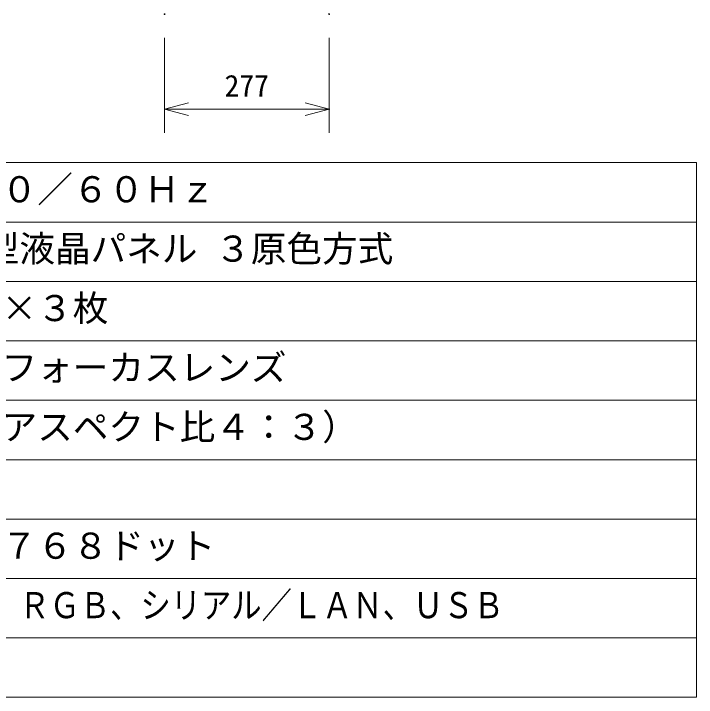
# Model space of a CAD drawing. Units: millimetres, scale not verified. Extents: x -62 to 63, y -57 to 57.
# Drawn here: x 5 to 62.5, y -56.5 to 1 of the extents above; entities that cross this region are included whole.
import ezdxf
from ezdxf.enums import TextEntityAlignment as Align

# ---------------------------------------------------------------- set-up
doc = ezdxf.new("R2010")
doc.units = ezdxf.units.MM
doc.header["$LTSCALE"] = 0.125
doc.header["$PDMODE"] = 32
doc.header["$PDSIZE"] = 0.0625
for name, color, linetype, lineweight in [('0-0_0', 7, 'Continuous', 18), ('0-1_WAKU', 1, 'Continuous', 18), ('0-6_SUNPO', 7, 'Continuous', 9)]:
    doc.layers.add(name, color=color, linetype=linetype, lineweight=lineweight)
doc.layers.add('0-2_MOJI1', color=7, linetype='Continuous')
doc.layers.add('0-5_DEFPOINTS', color=7, linetype='Continuous')
doc.styles.add('ＭＳ ゴシック', font='')
doc.styles.get('ＭＳ ゴシック').set_extended_font_data('MS Gothic')

# ---------------------------------------------------------------- blocks, each defined once
blk = doc.blocks.new('_OPEN30')
at = {"layer": '0-0_0', "lineweight": 9}
blk.add_line((0, 0), (-1, 0), dxfattribs=at)
blk.add_lwpolyline([(-1, 0.26795), (0, 0), (-1, -0.26795)], dxfattribs=at)
blk = doc.blocks.new('D6')
at = {"layer": '0-5_DEFPOINTS'}
for p in [(15.67, 3.0161), (29.5149, 3.0161), (29.5149, -4.9839)]:
    blk.add_point(p, dxfattribs=at)
at = {"layer": '0-6_SUNPO'}
for p, q in [((15.67, 1.0161), (15.67, -6.9839)), ((29.5149, 1.0161), (29.5149, -6.9839)), ((17.67, -4.9839), (27.5149, -4.9839))]:
    blk.add_line(p, q, dxfattribs=at)
at = {"layer": '0-6_SUNPO', "xscale": 2, "yscale": 2, "rotation": 180}
blk.add_blockref('_OPEN30', (15.67, -4.9839), dxfattribs=at)
at = {"layer": '0-6_SUNPO', "xscale": 2, "yscale": 2}
blk.add_blockref('_OPEN30', (29.5149, -4.9839), dxfattribs=at)
at = {"layer": '0-6_SUNPO', "style": 'ＭＳ ゴシック'}
blk.add_text('277', height=1.833, dxfattribs=at).set_placement((20.7175, -4.4839), align=Align.BOTTOM_LEFT)

msp = doc.modelspace()

# ---------------------------------------------------------------- linework, layer by layer
at = {"layer": '0-0_0'}
for p, q in [((17.7378, -3.8648), (17.7378, -2.0977)), ((31.5828, -3.6116), (31.5828, -2.0977)), ((31.5828, -2.1477), (31.5828, -3.5205)), ((31.5828, -2.1977), (31.5828, -4.0049)), ((31.5828, -2.7828), (31.5828, -3.732))]:
    msp.add_line(p, q, dxfattribs=at)
at = {"layer": '0-1_WAKU', "color": 4}
for p, q in [((-62.487, -11.5246), (62.513, -11.5246)), ((62.513, -11.5246), (62.513, -56.5246)), ((62.513, -56.5246), (-62.487, -56.5246))]:
    msp.add_line(p, q, dxfattribs=at)
at = {"layer": '0-1_WAKU'}
for p, q in [((-62.487, -16.5246), (62.513, -16.5246)), ((-62.487, -21.5246), (62.513, -21.5246)), ((-62.487, -26.5246), (62.513, -26.5246)), ((-62.487, -31.5246), (62.513, -31.5246)), ((-62.487, -36.5246), (62.513, -36.5246)), ((-62.487, -41.5246), (62.513, -41.5246)), ((-62.487, -46.5246), (62.513, -46.5246)), ((-62.487, -51.5246), (62.513, -51.5246))]:
    msp.add_line(p, q, dxfattribs=at)

# ---------------------------------------------------------------- block references
at = {"layer": '0-6_SUNPO'}
msp.add_blockref('D6', (2.0679, -2.0361), dxfattribs=at)

# ---------------------------------------------------------------- texts
at = {"layer": '0-2_MOJI1', "style": 'ＭＳ ゴシック'}
for s, p in [('ＡＣ１００Ｖ\u3000５０／６０Ｈｚ', (-19.987, -15.5246)), ('０．６３型 透過型液晶パネル ３原色方式', (-19.987, -20.5246)), ('７８６４３２画素×３枚', (-19.987, -25.5246)), ('手動ズーム・手動フォーカスレンズ', (-19.987, -30.5246)), ('３０～３００型（アスペクト比４：３）', (-19.987, -35.5246)), ('１０２４ドット×７６８ドット', (-19.987, -45.5246))]:
    msp.add_text(s, height=2.199, dxfattribs=at).set_placement(p, align=Align.BOTTOM_LEFT)
at = {"layer": '0-2_MOJI1', "style": 'ＭＳ ゴシック', "width": 0.85}
msp.add_text('ＨＤＭＩ／Ｓビデオ、ＲＧＢ、シリアル／ＬＡＮ、ＵＳＢ', height=2.199, dxfattribs=at).set_placement((-19.987, -50.5246), align=Align.BOTTOM_LEFT)

doc.saveas('drawing.dxf')
